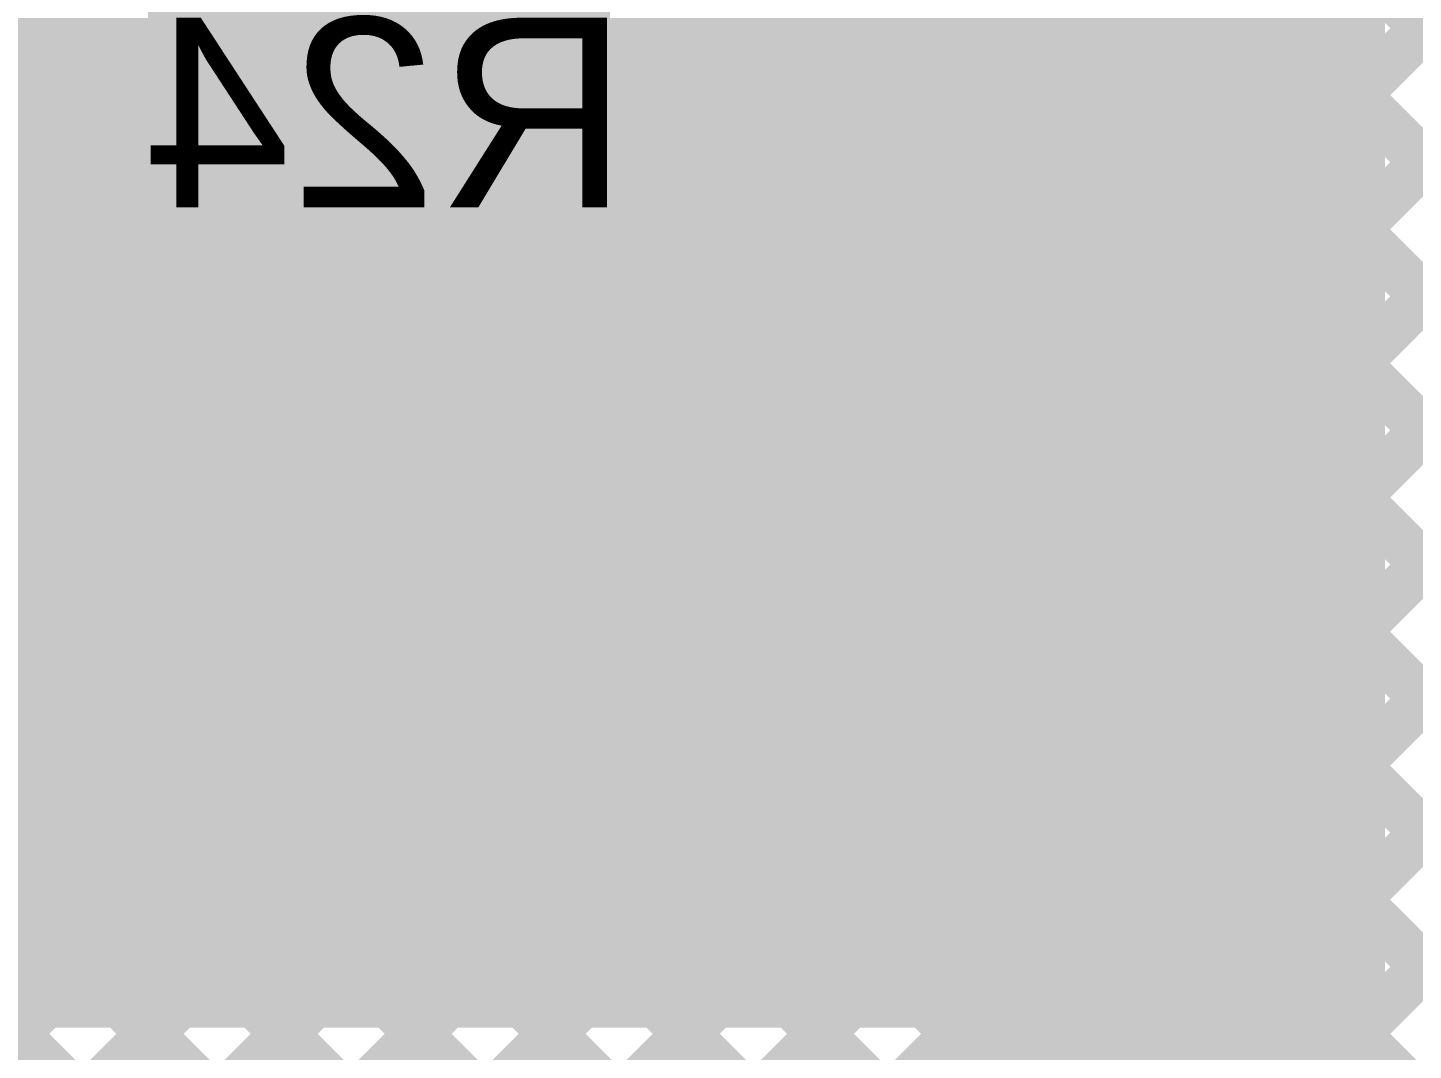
# Model space of a CAD drawing. Header units: millimetres. Extents: x -0.33 to 3.26, y -0.12 to 2.83.
# Drawn here: x 0.2037 to 0.496, y 2.0382 to 2.2539 of the extents above; entities that cross this region are included whole.
import ezdxf

# ---------------------------------------------------------------- set-up
doc = ezdxf.new("R2010")
doc.units = ezdxf.units.MM
doc.header["$MEASUREMENT"] = 0
for name, color, linetype in [('BottomLayer', 5, 'Continuous'), ('BottomOverlay', 54, 'Continuous'), ('BottomPaste', 16, 'Continuous'), ('BottomSolder', 6, 'Continuous'), ('MultiLayer', 9, 'Continuous'), ('PadHoleLayer', 156, 'Continuous'), ('TopLayer', 1, 'Continuous'), ('TopOverlay', 2, 'Continuous'), ('TopSolder', 216, 'Continuous')]:
    doc.layers.add(name, color=color, linetype=linetype)
doc.styles.add('Arial', font='', dxfattribs={"height": 0.2})
doc.styles.get('Arial').set_extended_font_data('Arial')

# ---------------------------------------------------------------- blocks, each defined once
blk = doc.blocks.new('PS2801C_1_F3_A_B_3')
at = {"layer": 'BottomLayer'}
for points in [[(-0.03937, 0.06772), (0.03937, 0.06772), (0.03937, 0.03228), (-0.03937, 0.03228)], [(0.23622, 0.06772), (0.31496, 0.06772), (0.31496, 0.03228), (0.23622, 0.03228)], [(-0.03937, 0.01772), (0.03937, 0.01772), (0.03937, -0.01772), (-0.03937, -0.01772)], [(0.23622, 0.01772), (0.31496, 0.01772), (0.31496, -0.01772), (0.23622, -0.01772)]]:
    blk.add_hatch(color=5, dxfattribs=at).paths.add_polyline_path(points)
at = {"layer": 'BottomPaste'}
for points in [[(-0.03937, 0.06772), (0.03937, 0.06772), (0.03937, 0.03228), (-0.03937, 0.03228)], [(0.23622, 0.06772), (0.31496, 0.06772), (0.31496, 0.03228), (0.23622, 0.03228)], [(-0.03937, 0.01772), (0.03937, 0.01772), (0.03937, -0.01772), (-0.03937, -0.01772)], [(0.23622, 0.01772), (0.31496, 0.01772), (0.31496, -0.01772), (0.23622, -0.01772)]]:
    blk.add_hatch(color=16, dxfattribs=at).paths.add_polyline_path(points)
at = {"layer": 'BottomSolder'}
for points in [[(-0.04337, 0.07172), (0.04337, 0.07172), (0.04337, 0.02828), (-0.04337, 0.02828)], [(0.23222, 0.07172), (0.31896, 0.07172), (0.31896, 0.02828), (0.23222, 0.02828)], [(-0.04337, 0.02172), (0.04337, 0.02172), (0.04337, -0.02172), (-0.04337, -0.02172)], [(0.23222, 0.02172), (0.31896, 0.02172), (0.31896, -0.02172), (0.23222, -0.02172)]]:
    blk.add_hatch(color=6, dxfattribs=at).paths.add_polyline_path(points)
at = {"layer": 'BottomOverlay', "const_width": 0.01}
for points in [[(0.017, 0.085), (0.259, 0.085)], [(0.017, -0.035), (0.259, -0.035)]]:
    blk.add_lwpolyline(points, dxfattribs=at)
at = {"layer": 'BottomOverlay'}
for points, const_width in [([(0.0145, 0.085, 1), (0.0195, 0.085, 1)], 0.005), ([(0.2565, 0.085, 1), (0.2615, 0.085, 1)], 0.005), ([(-0.01993, -0.038, 1), (-0.03407, -0.038, 1)], 0.01575), ([(-0.03801, -0.038, 1), (-0.03013, -0.038, 1)], 0.00787), ([(-0.02387, -0.038, 1), (-0.01599, -0.038, 1)], 0.00787), ([(0.0145, -0.035, 1), (0.0195, -0.035, 1)], 0.005), ([(0.2565, -0.035, 1), (0.2615, -0.035, 1)], 0.005)]:
    blk.add_lwpolyline(points, format="xyb", close=True, dxfattribs=dict(at, const_width=const_width))
blk = doc.blocks.new('R__0402_B_30')
at = {"layer": 'BottomLayer'}
for points in [[(-0.0095, 0.0125), (-0.0095, -0.0125), (-0.0275, -0.0125), (-0.0275, 0.0125)], [(0.0275, 0.0125), (0.0275, -0.0125), (0.0095, -0.0125), (0.0095, 0.0125)]]:
    blk.add_hatch(color=5, dxfattribs=at).paths.add_polyline_path(points)
at = {"layer": 'BottomPaste'}
for points in [[(-0.0095, 0.0125), (-0.0095, -0.0125), (-0.0275, -0.0125), (-0.0275, 0.0125)], [(0.0275, 0.0125), (0.0275, -0.0125), (0.0095, -0.0125), (0.0095, 0.0125)]]:
    blk.add_hatch(color=16, dxfattribs=at).paths.add_polyline_path(points)
at = {"layer": 'BottomSolder'}
for points in [[(-0.0055, 0.0165), (-0.0055, -0.0165), (-0.0315, -0.0165), (-0.0315, 0.0165)], [(0.0315, 0.0165), (0.0315, -0.0165), (0.0055, -0.0165), (0.0055, 0.0165)]]:
    blk.add_hatch(color=6, dxfattribs=at).paths.add_polyline_path(points)
at = {"layer": 'BottomOverlay', "const_width": 0.01}
for points in [[(-0.034, 0.019), (0.034, 0.019)], [(-0.034, 0.019), (-0.034, -0.019)], [(0.034, 0.019), (0.034, -0.019)], [(-0.034, -0.019), (0.034, -0.019)]]:
    blk.add_lwpolyline(points, dxfattribs=at)
at = {"layer": 'BottomOverlay', "const_width": 0.005}
for points in [[(-0.0365, 0.019, 1), (-0.0315, 0.019, 1)], [(-0.0365, 0.019, 1), (-0.0315, 0.019, 1)], [(0.0315, 0.019, 1), (0.0365, 0.019, 1)], [(0.0315, 0.019, 1), (0.0365, 0.019, 1)], [(-0.0365, -0.019, 1), (-0.0315, -0.019, 1)], [(-0.0365, -0.019, 1), (-0.0315, -0.019, 1)], [(0.0315, -0.019, 1), (0.0365, -0.019, 1)], [(0.0315, -0.019, 1), (0.0365, -0.019, 1)]]:
    blk.add_lwpolyline(points, format="xyb", close=True, dxfattribs=at)
blk = doc.blocks.new('T________B_____12_P___95')
at = {"layer": 'BottomLayer'}
h = blk.add_hatch(color=5, dxfattribs=at)
edge = h.paths.add_edge_path()
edge.add_arc((2, 0), 0.04, 0, 360)
at = {"layer": 'BottomSolder'}
h = blk.add_hatch(color=6, dxfattribs=at)
edge = h.paths.add_edge_path()
edge.add_arc((2, 0), 0.044, 0, 360)
at = {"layer": 'MultiLayer'}
h = blk.add_hatch(color=9, dxfattribs=at)
edge = h.paths.add_edge_path()
edge.add_arc((2, 0), 0.04, 0, 360)
at = {"layer": 'PadHoleLayer'}
h = blk.add_hatch(color=156, dxfattribs=at)
edge = h.paths.add_edge_path()
edge.add_arc((2, 0), 0.0275, 0, 360)
at = {"layer": 'TopLayer'}
h = blk.add_hatch(color=1, dxfattribs=at)
edge = h.paths.add_edge_path()
edge.add_arc((2, 0), 0.04, 0, 360)
at = {"layer": 'TopSolder'}
h = blk.add_hatch(color=216, dxfattribs=at)
edge = h.paths.add_edge_path()
edge.add_arc((2, 0), 0.044, 0, 360)
at = {"layer": 'TopOverlay', "const_width": 0.01}
blk.add_lwpolyline([(-0.105, -0.162), (2.325, -0.162)], dxfattribs=at)

msp = doc.modelspace()

# ---------------------------------------------------------------- hatches: boundary and pattern name
at = {"layer": 'TopLayer'}
for points in [[(0.146, 2.043), (0.49, 2.043), (0.49, 2.29), (0.146, 2.29)], [(0.399, -0.092), (0.49, -0.092), (0.49, 2.286), (0.399, 2.286)]]:
    msp.add_hatch(color=1, dxfattribs=at).paths.add_polyline_path(points)

# ---------------------------------------------------------------- linework, layer by layer
at = {"layer": 'BottomLayer'}
for points, const_width in [([(0.08947, 2.606), (0.54059, 2.15488)], 0.01), ([(0.11775, 2.606), (0.54775, 2.176)], 0.01), ([(0.14603, 2.606), (0.54059, 2.21145)], 0.01), ([(0.30027, 2.25388), (0.65238, 2.606)], 0.01), ([(0.31441, 2.23974), (0.68067, 2.606)], 0.01), ([(0.32855, 2.2256), (0.70895, 2.606)], 0.01), ([(0.3355, 2.20426), (0.73724, 2.606)], 0.01), ([(0.34599, 2.18647), (0.76552, 2.606)], 0.01), ([(0.35802, 2.17021), (0.7938, 2.606)], 0.01), ([(0.105, 2.56218), (0.54059, 2.12659)], 0.01), ([(0.11042, 2.52847), (0.54059, 2.09831)], 0.01), ([(0.10757, 2.50305), (0.574, 2.03661)], 0.01), ([(0.10037, 2.48196), (0.61901, 1.96331)], 0.01), ([(0.36299, 2.1469), (0.54059, 2.3245)], 0.01), ([(0.23641, 1.99204), (0.54059, 2.29621)], 0.01), ([(0.26833, 2.28582), (0.3283, 2.22585)], 0.01), ([(0.25098, 2.26852), (0.311, 2.2085)], 0.025), ([(0.25056, 1.9779), (0.54059, 2.26793)], 0.01), ([(0.21702, 2.24402), (0.24084, 2.24402)], 0.01), ([(0.21702, 2.22721), (0.23383, 2.24402)], 0.01), ([(0.21702, 2.21052), (0.21702, 2.24402)], 0.01), ([(0.22518, 2.24402), (0.27968, 2.18951)], 0.01), ([(0.24084, 2.24402), (0.2865, 2.19835)], 0.01), ([(0.2997, 1.99876), (0.54059, 2.23965)], 0.01), ([(0.22272, 2.20462), (0.25148, 2.23338)], 0.01), ([(0.21702, 2.22389), (0.26631, 2.17459)], 0.01), ([(0.32961, 2.22443), (0.60425, 1.9498)], 0.01), ([(0.22272, 2.17633), (0.26562, 2.21923)], 0.01), ([(0.311, 2.148), (0.311, 2.2085)], 0.025), ([(0.32678, 1.99755), (0.54059, 2.21136)], 0.01), ([(0.21052, 2.21052), (0.21702, 2.21052)], 0.01), ([(0.21052, 2.20898), (0.22272, 2.20898)], 0.01), ([(0.22272, 2.10623), (0.22272, 2.20898)], 0.01), ([(0.3355, 2.19387), (0.3355, 2.2085)], 0.01), ([(0.22272, 2.14805), (0.27976, 2.20509)], 0.01), ([(0.34492, 1.98741), (0.56268, 2.20517)], 0.01), ([(0.2865, 2.19387), (0.2865, 2.19835)], 0.01), ([(0.22272, 2.18991), (0.25928, 2.15335)], 0.01), ([(0.3598, 2.16596), (0.59728, 1.92848)], 0.01), ([(0.22272, 2.16162), (0.48751, 1.89683)], 0.01), ([(0.22272, 2.11976), (0.25975, 2.1568)], 0.01), ([(0.35736, 1.97156), (0.54059, 2.15479)], 0.01), ([(0.36157, 2.1359), (0.5728, 1.92468)], 0.01), ([(0.22272, 2.13334), (0.53987, 1.81619)], 0.01), ([(0.17985, 2.04861), (0.26196, 2.13072)], 0.01), ([(0.36299, 1.94891), (0.54059, 2.12651)], 0.01), ([(0.35251, 2.11668), (0.54451, 1.92468)], 0.01), ([(0.19399, 2.03447), (0.27253, 2.11301)], 0.01), ([(0.16497, 2.10623), (0.28084, 1.99036)], 0.01), ([(0.1657, 2.06275), (0.20918, 2.10623)], 0.01), ([(0.17272, 2.10623), (0.22272, 2.10623)], 0.01), ([(0.19325, 2.10623), (0.30055, 1.99894)], 0.01), ([(0.22154, 2.10623), (0.33236, 1.99541)], 0.01), ([(0.33759, 2.10331), (0.51623, 1.92468)], 0.01), ([(0.20813, 2.02033), (0.28879, 2.10098)], 0.01), ([(0.2715, 1.82914), (0.54059, 2.09822)], 0.01), ([(0.22227, 2.00618), (0.3121, 2.09601)], 0.01), ([(0.31635, 2.09628), (0.49479, 1.91783)], 0.01), ([(0.161, 2.08192), (0.26708, 1.97584)], 0.01)]:
    msp.add_lwpolyline(points, dxfattribs=dict(at, const_width=const_width))
for points, const_width in [([(0.29777, 2.25388, 1), (0.30277, 2.25388, 1)], 0.005), ([(0.21452, 2.24402, 1), (0.21952, 2.24402, 1)], 0.005), ([(0.21452, 2.24402, 1), (0.21952, 2.24402, 1)], 0.005), ([(0.22268, 2.24402, 1), (0.22768, 2.24402, 1)], 0.005), ([(0.23133, 2.24402, 1), (0.23633, 2.24402, 1)], 0.005), ([(0.23834, 2.24402, 1), (0.24334, 2.24402, 1)], 0.005), ([(0.23834, 2.24402, 1), (0.24334, 2.24402, 1)], 0.005), ([(0.31191, 2.23974, 1), (0.31691, 2.23974, 1)], 0.005), ([(0.24898, 2.23338, 1), (0.25398, 2.23338, 1)], 0.005), ([(0.21452, 2.22721, 1), (0.21952, 2.22721, 1)], 0.005), ([(0.3258, 2.22585, 1), (0.3308, 2.22585, 1)], 0.005), ([(0.3258, 2.22585, 1), (0.3308, 2.22585, 1)], 0.005), ([(0.32582, 2.22582, 1), (0.33082, 2.22582, 1)], 0.005), ([(0.32605, 2.2256, 1), (0.33105, 2.2256, 1)], 0.005), ([(0.21452, 2.22389, 1), (0.21952, 2.22389, 1)], 0.005), ([(0.32711, 2.22443, 1), (0.33211, 2.22443, 1)], 0.005), ([(0.26312, 2.21923, 1), (0.26812, 2.21923, 1)], 0.005), ([(0.30475, 2.2085, 1), (0.31725, 2.2085, 1)], 0.0125), ([(0.30475, 2.2085, 1), (0.31725, 2.2085, 1)], 0.0125), ([(0.20802, 2.21052, 1), (0.21302, 2.21052, 1)], 0.005), ([(0.20802, 2.20898, 1), (0.21302, 2.20898, 1)], 0.005), ([(0.21452, 2.21052, 1), (0.21952, 2.21052, 1)], 0.005), ([(0.21452, 2.21052, 1), (0.21952, 2.21052, 1)], 0.005), ([(0.22022, 2.20898, 1), (0.22522, 2.20898, 1)], 0.005), ([(0.22022, 2.20898, 1), (0.22522, 2.20898, 1)], 0.005), ([(0.333, 2.2085, 1), (0.338, 2.2085, 1)], 0.005), ([(0.333, 2.2085, 1), (0.338, 2.2085, 1)], 0.005), ([(0.333, 2.2085, 1), (0.338, 2.2085, 1)], 0.005), ([(0.27726, 2.20509, 1), (0.28226, 2.20509, 1)], 0.005), ([(0.22022, 2.20462, 1), (0.22522, 2.20462, 1)], 0.005), ([(0.333, 2.20426, 1), (0.338, 2.20426, 1)], 0.005), ([(0.284, 2.19835, 1), (0.289, 2.19835, 1)], 0.005), ([(0.284, 2.19835, 1), (0.289, 2.19835, 1)], 0.005), ([(0.284, 2.19387, 1), (0.289, 2.19387, 1)], 0.005), ([(0.284, 2.19387, 1), (0.289, 2.19387, 1)], 0.005), ([(0.333, 2.19387, 1), (0.338, 2.19387, 1)], 0.005), ([(0.333, 2.19387, 1), (0.338, 2.19387, 1)], 0.005), ([(0.22022, 2.18991, 1), (0.22522, 2.18991, 1)], 0.005), ([(0.27718, 2.18951, 1), (0.28218, 2.18951, 1)], 0.005), ([(0.34349, 2.18647, 1), (0.34849, 2.18647, 1)], 0.005), ([(0.22022, 2.17633, 1), (0.22522, 2.17633, 1)], 0.005), ([(0.26381, 2.17459, 1), (0.26881, 2.17459, 1)], 0.005), ([(0.35552, 2.17021, 1), (0.36052, 2.17021, 1)], 0.005), ([(0.3573, 2.16596, 1), (0.3623, 2.16596, 1)], 0.005), ([(0.22022, 2.16162, 1), (0.22522, 2.16162, 1)], 0.005), ([(0.25725, 2.1568, 1), (0.26225, 2.1568, 1)], 0.005), ([(0.30475, 2.148, 1), (0.31725, 2.148, 1)], 0.0125), ([(0.25678, 2.15335, 1), (0.26178, 2.15335, 1)], 0.005), ([(0.22022, 2.14805, 1), (0.22522, 2.14805, 1)], 0.005), ([(0.36049, 2.1469, 1), (0.36549, 2.1469, 1)], 0.005), ([(0.3605, 2.148, 1), (0.3655, 2.148, 1)], 0.005), ([(0.3605, 2.148, 1), (0.3655, 2.148, 1)], 0.005), ([(0.35907, 2.1359, 1), (0.36407, 2.1359, 1)], 0.005), ([(0.22022, 2.13334, 1), (0.22522, 2.13334, 1)], 0.005), ([(0.25946, 2.13072, 1), (0.26446, 2.13072, 1)], 0.005), ([(0.22022, 2.11976, 1), (0.22522, 2.11976, 1)], 0.005), ([(0.35001, 2.11668, 1), (0.35501, 2.11668, 1)], 0.005), ([(0.27003, 2.11301, 1), (0.27503, 2.11301, 1)], 0.005), ([(0.20668, 2.10623, 1), (0.21168, 2.10623, 1)], 0.005), ([(0.21904, 2.10623, 1), (0.22404, 2.10623, 1)], 0.005), ([(0.22022, 2.10623, 1), (0.22522, 2.10623, 1)], 0.005), ([(0.22022, 2.10623, 1), (0.22522, 2.10623, 1)], 0.005), ([(0.33509, 2.10331, 1), (0.34009, 2.10331, 1)], 0.005), ([(0.28629, 2.10098, 1), (0.29129, 2.10098, 1)], 0.005), ([(0.3096, 2.09601, 1), (0.3146, 2.09601, 1)], 0.005), ([(0.31385, 2.09628, 1), (0.31885, 2.09628, 1)], 0.005)]:
    msp.add_lwpolyline(points, format="xyb", close=True, dxfattribs=dict(at, const_width=const_width))
at = {"layer": 'BottomLayer', "const_width": 0.01}
for points in [[(0.3283, 2.22585, -0.199267), (0.3355, 2.2085)], [(0.32832, 2.22582, -0.198912), (0.3355, 2.2085)], [(0.363, 2.148, -1.76553), (0.2865, 2.19387)], [(0.3355, 2.19387, -0.276811), (0.363, 2.148)]]:
    msp.add_lwpolyline(points, format="xyb", dxfattribs=at)

# ---------------------------------------------------------------- block references
at = {"rotation": 90}
for name, p in [('T________B_____12_P___95', (0.311, 0.148)), ('R__0402_B_30', (0.19252, 2.25002)), ('PS2801C_1_F3_A_B_3', (0.193, 1.88202))]:
    msp.add_blockref(name, p, dxfattribs=at)

# ---------------------------------------------------------------- texts
at = {"layer": 'BottomOverlay', "style": 'Arial', "text_generation_flag": 2}
msp.add_text('R24', height=0.04, dxfattribs=at).set_placement((0.33052, 2.21602))
at = {"layer": 'TopOverlay', "style": 'Arial'}
msp.add_text('+12', height=0.14, dxfattribs=at).set_placement((-0.11, 2.095))

doc.saveas('drawing.dxf')
